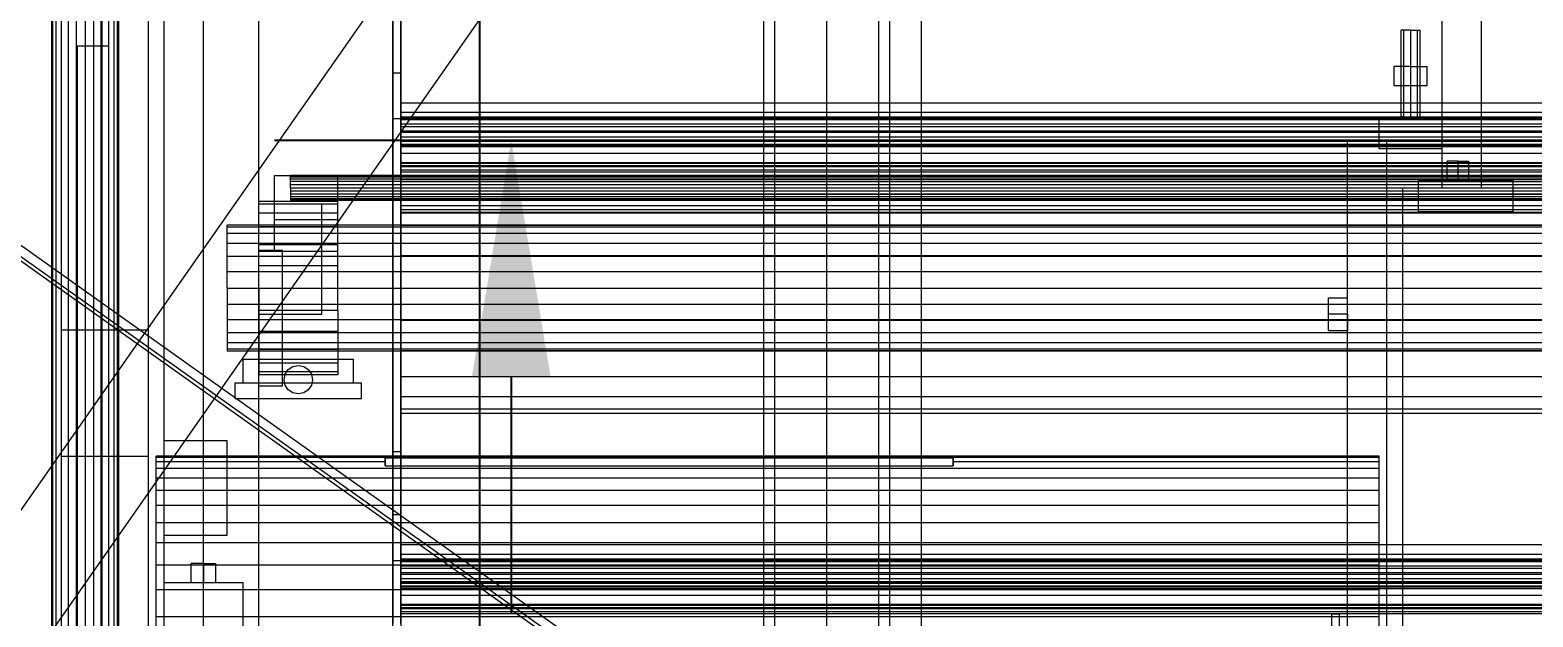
# Model space of a CAD drawing. Header units: millimetres. Extents: x -191664 to 191490, y -197311 to 10263.
# Drawn here: x -1485 to -532, y -30002 to -29630 of the extents above; entities that cross this region are included whole.
import ezdxf

# ---------------------------------------------------------------- set-up
doc = ezdxf.new("R2010")
doc.units = ezdxf.units.MM
for name, color, linetype, lineweight in [('COTAS_USUARIO', 1, 'Continuous', 0), ('frontal_briquetadora', 7, 'Continuous', 0), ('frontal_C01', 7, 'Continuous', 0), ('frontal_mezcladora', 7, 'Continuous', 0), ('frontal_secador', 7, 'Continuous', 0), ('frontal_tolva', 7, 'Continuous', 0)]:
    doc.layers.add(name, color=color, linetype=linetype, lineweight=lineweight)
doc.dimstyles.new('PLANTA_100', dxfattribs={"dimtxt": 250, "dimasz": 150, "dimexe": 150, "dimexo": 80, "dimgap": 100, "dimtad": 1, "dimtih": 1, "dimtoh": 1, "dimdec": 1, "dimdsep": 46, "dimcen": 0.09, "dimclrd": 1, "dimclre": 1, "dimclrt": 1, "dimadec": 0, "dimazin": 0, "dimtfac": 1, "dimtdec": 4, "dimtofl": 0, "dimtmove": 0, "dimatfit": 3, "dimfxl": 1, "dimtolj": 1, "dimtzin": 0, "dimarcsym": 0})

# ---------------------------------------------------------------- blocks, each defined once
blk = doc.blocks.new('*D106')
at = {"layer": 'COTAS_USUARIO', "color": 1, "lineweight": -2, "transparency": 16777216}
for p, q in [((-1180, -29182.75), (-1180, -29032.75)), ((-60, -29332.75), (-1330, -29332.75)), ((-60, -29700), (-1330, -29700)), ((-1180, -29850), (-1180, -30000))]:
    blk.add_line(p, q, dxfattribs=at)
at = {"layer": 'COTAS_USUARIO', "color": 1, "transparency": 16777216}
for points in [[(-1205, -29182.75), (-1155, -29182.75), (-1180, -29332.75)], [(-1205, -29850), (-1155, -29850), (-1180, -29700)]]:
    blk.add_solid(points, dxfattribs=at)
at = {"layer": 'Defpoints', "color": 0, "transparency": 16777216}
for p in [(-1180, -29332.75), (20, -29332.75), (20, -29700)]:
    blk.add_point(p, dxfattribs=at)
blk = doc.blocks.new('*D109')
at = {"layer": 'COTAS_USUARIO', "color": 1, "lineweight": -2, "transparency": 16777216}
for p, q in [((-80, -28700), (-1350, -28700)), ((-1200, -31850), (-1200, -28850)), ((-80, -32000), (-1350, -32000))]:
    blk.add_line(p, q, dxfattribs=at)
at = {"layer": 'COTAS_USUARIO', "color": 1, "transparency": 16777216}
for points in [[(-1225, -28850), (-1175, -28850), (-1200, -28700)], [(-1225, -31850), (-1175, -31850), (-1200, -32000)]]:
    blk.add_solid(points, dxfattribs=at)
at = {"layer": 'Defpoints', "color": 0, "transparency": 16777216}
for p in [(-1200, -28700), (0, -28700), (0, -32000)]:
    blk.add_point(p, dxfattribs=at)
blk = doc.blocks.new('*D111')
at = {"layer": 'COTAS_USUARIO', "color": 1, "lineweight": -2, "transparency": 16777216}
for p, q in [((-80, -27700), (-1350, -27700)), ((-1200, -31850), (-1200, -27850)), ((-80, -32000), (-1350, -32000))]:
    blk.add_line(p, q, dxfattribs=at)
at = {"layer": 'COTAS_USUARIO', "color": 1, "transparency": 16777216}
for points in [[(-1225, -27850), (-1175, -27850), (-1200, -27700)], [(-1225, -31850), (-1175, -31850), (-1200, -32000)]]:
    blk.add_solid(points, dxfattribs=at)
at = {"layer": 'Defpoints', "color": 0, "transparency": 16777216}
for p in [(-1200, -27700), (0, -27700), (0, -32000)]:
    blk.add_point(p, dxfattribs=at)
blk = doc.blocks.new('*D121')
at = {"layer": 'COTAS_USUARIO', "color": 1, "lineweight": -2, "transparency": 16777216}
for p, q in [((-80, -29000), (-1350, -29000)), ((-1200, -31850), (-1200, -29150)), ((-80, -32000), (-1350, -32000))]:
    blk.add_line(p, q, dxfattribs=at)
at = {"layer": 'COTAS_USUARIO', "color": 1, "transparency": 16777216}
for points in [[(-1225, -29150), (-1175, -29150), (-1200, -29000)], [(-1225, -31850), (-1175, -31850), (-1200, -32000)]]:
    blk.add_solid(points, dxfattribs=at)
at = {"layer": 'Defpoints', "color": 0, "transparency": 16777216}
for p in [(-1200, -29000), (0, -29000), (0, -32000)]:
    blk.add_point(p, dxfattribs=at)

msp = doc.modelspace()

# ---------------------------------------------------------------- linework, layer by layer
at = {"layer": 'frontal_briquetadora', "color": 117, "true_color": 0x28865c}
for p, q in [((-1405, -29900.88), (-1405, -29900)), ((-630, -29900), (-1405, -29900)), ((-1405, -29903.51), (-1405, -29900.88)), ((-630, -29900.88), (-1405, -29900.88)), ((-1405, -29907.88), (-1405, -29903.51)), ((-1260, -29903.51), (-1405, -29903.51)), ((-630, -29907.88), (-1405, -29907.88)), ((-1405, -29913.97), (-1405, -29907.88)), ((-1260, -29903.51), (-1260, -29901)), ((-1260, -29901), (-900, -29901)), ((-1260, -29901), (-1260, -29906.19)), ((-1260, -29906.19), (-1260, -29903.51)), ((-1260, -29906.19), (-900, -29906.19)), ((-900, -29901), (-900, -29903.51)), ((-900, -29906.19), (-900, -29901)), ((-900, -29903.51), (-900, -29906.19)), ((-630, -29903.51), (-900, -29903.51)), ((-630, -29900.88), (-630, -29900)), ((-630, -29903.51), (-630, -29900.88)), ((-630, -29907.88), (-630, -29903.51)), ((-630, -29913.97), (-630, -29907.88)), ((-1405, -29921.76), (-1405, -29913.97)), ((-630, -29913.97), (-1405, -29913.97)), ((-630, -29921.76), (-630, -29913.97)), ((-1405, -29931.21), (-1405, -29921.76)), ((-630, -29921.76), (-1405, -29921.76)), ((-630, -29931.21), (-630, -29921.76)), ((-1405, -29942.28), (-1405, -29931.21)), ((-630, -29931.21), (-1405, -29931.21)), ((-630, -29942.28), (-630, -29931.21)), ((-1405, -29954.93), (-1405, -29942.28)), ((-630, -29942.28), (-1405, -29942.28)), ((-630, -29954.93), (-630, -29942.28)), ((-1405, -29969.1), (-1405, -29954.93)), ((-630, -29954.93), (-1405, -29954.93)), ((-630, -29969.1), (-630, -29954.93)), ((-1405, -29984.73), (-1405, -29969.1)), ((-630, -29969.1), (-1405, -29969.1)), ((-630, -29984.73), (-630, -29969.1)), ((-1405, -30001.75), (-1405, -29984.73)), ((-630, -29984.73), (-1405, -29984.73)), ((-630, -30001.75), (-630, -29984.73)), ((-1405, -30020.09), (-1405, -30001.75)), ((-630, -30001.75), (-1405, -30001.75)), ((-630, -30020.09), (-630, -30001.75))]:
    msp.add_line(p, q, dxfattribs=at)
at = {"layer": 'frontal_C01', "color": 139, "true_color": 0x354b57}
for p, q in [((-1020, -31975), (-1020, -29288.06)), ((-1013, -31975), (-1013, -29288.06)), ((-947, -31975), (-947, -29288.06)), ((-940, -31975), (-940, -29288.06))]:
    msp.add_line(p, q, dxfattribs=at)
at = {"layer": 'frontal_mezcladora', "color": 251, "true_color": 0x64686b}
for p, q in [((-590, -29730), (-590, -29230)), ((-565, -29730), (-565, -29230)), ((-630, -29685), (-590, -29685)), ((-630, -29705), (-630, -29685)), ((-590, -29705), (-590, -29685)), ((-630, -29705), (-590, -29705)), ((-590, -29730), (-565, -29730))]:
    msp.add_line(p, q, dxfattribs=at)
at = {"layer": 'frontal_mezcladora', "color": 139, "true_color": 0x344b58}
for p, q in [((-980, -31980), (-980, -29390)), ((-920, -31980), (-920, -29390))]:
    msp.add_line(p, q, dxfattribs=at)
at = {"layer": 'frontal_mezcladora', "color": 134, "true_color": 0x238fa9}
for p, q in [((-1471.2, -30900), (-1471.2, -29450)), ((-1470.48, -30900), (-1470.48, -29450)), ((-1468.36, -30900), (-1468.36, -29450)), ((-1464.99, -30900), (-1464.99, -29450)), ((-1460.6, -30900), (-1460.6, -29450)), ((-1455.49, -30900), (-1455.49, -29450)), ((-1450, -29450), (-1450, -30900)), ((-1444.51, -30900), (-1444.51, -29450)), ((-1439.4, -30900), (-1439.4, -29450)), ((-1435.01, -30900), (-1435.01, -29450)), ((-1431.64, -30900), (-1431.64, -29450)), ((-1429.52, -30900), (-1429.52, -29450)), ((-1428.8, -30900), (-1428.8, -29450))]:
    msp.add_line(p, q, dxfattribs=at)
at = {"layer": 'frontal_mezcladora', "color": 149, "true_color": 0x3c4245}
for p, q in [((-614.24, -29630), (-616, -29630)), ((-616, -29685), (-616, -29630)), ((-610, -29630), (-614.24, -29630)), ((-614.24, -29685), (-614.24, -29630)), ((-610, -29630), (-605.76, -29630)), ((-610, -29630), (-610, -29685)), ((-605.76, -29630), (-604, -29630)), ((-605.76, -29685), (-605.76, -29630)), ((-604, -29685), (-604, -29630)), ((-614.24, -29685), (-616, -29685)), ((-614.24, -29685), (-610, -29685)), ((-610, -29685), (-605.76, -29685)), ((-605.76, -29685), (-604, -29685)), ((-662, -29810), (-662, -29799.61)), ((-662, -29799.61), (-650, -29799.61)), ((-650, -29810), (-650, -29799.61)), ((-662, -29820.39), (-662, -29810)), ((-650, -29810), (-662, -29810)), ((-650, -29810), (-650, -29820.39)), ((-662, -29820.39), (-650, -29820.39))]:
    msp.add_line(p, q, dxfattribs=at)
at = {"layer": 'frontal_mezcladora', "color": 43, "true_color": 0xe7bf45}
for p, q in [((-610, -29653), (-620.39, -29653)), ((-620.39, -29665), (-620.39, -29653)), ((-610, -29653), (-599.61, -29653)), ((-610, -29653), (-610, -29665)), ((-599.61, -29665), (-599.61, -29653)), ((-620.39, -29665), (-610, -29665)), ((-610, -29665), (-599.61, -29665)), ((-580, -29713), (-586.93, -29713)), ((-586.93, -29725), (-586.93, -29713)), ((-580, -29713), (-573.07, -29713)), ((-580, -29713), (-580, -29725)), ((-573.07, -29725), (-573.07, -29713)), ((-586.93, -29725), (-580, -29725)), ((-580, -29725), (-573.07, -29725))]:
    msp.add_line(p, q, dxfattribs=at)
at = {"layer": 'frontal_mezcladora', "color": 252, "true_color": 0x8b8c91}
for p, q in [((-650, -29700), (-625, -29700)), ((-650, -30725), (-650, -29700)), ((-625, -30725), (-625, -29700))]:
    msp.add_line(p, q, dxfattribs=at)
at = {"layer": 'frontal_mezcladora', "color": 9, "true_color": 0xc6c9c8}
for p, q in [((-650, -29730), (-650, -29700)), ((-650, -29700), (650, -29700)), ((-625, -29730), (-625, -29700)), ((-605, -29725), (-545, -29725)), ((-605, -29745), (-605, -29725)), ((-545, -29745), (-545, -29725)), ((-650, -29730), (-625, -29730)), ((-650, -29730), (650, -29730)), ((-650, -29730), (-615, -29730)), ((-650, -30760), (-650, -29730)), ((-615, -30760), (-615, -29730)), ((-605, -29745), (-545, -29745))]:
    msp.add_line(p, q, dxfattribs=at)
at = {"layer": 'frontal_mezcladora', "color": 253, "true_color": 0xa5a6aa}
for p, q in [((-625, -29730), (625, -29730)), ((-625, -30725), (-625, -29730))]:
    msp.add_line(p, q, dxfattribs=at)
at = {"layer": 'frontal_mezcladora', "color": 254, "true_color": 0xdce0df}
for p, q in [((-660, -30000), (-655, -30000)), ((-660, -30140), (-660, -30000)), ((-655, -30140), (-655, -30000))]:
    msp.add_line(p, q, dxfattribs=at)
at = {"layer": 'frontal_secador', "color": 254, "true_color": 0xd8e0dc}
for p, q in [((-1400, -31335), (-1400, -29065)), ((-1375, -31335), (-1375, -29065))]:
    msp.add_line(p, q, dxfattribs=at)
at = {"layer": 'frontal_secador', "color": 9, "true_color": 0xb8c6c1}
for p, q in [((-1375, -30825), (-1375, -29065)), ((-1455, -29640), (-1435, -29640)), ((-1455, -30590), (-1455, -29640)), ((-1435, -30590), (-1435, -29640))]:
    msp.add_line(p, q, dxfattribs=at)
at = {"layer": 'frontal_secador', "color": 251, "true_color": 0x536a64}
for p, q in [((-1400, -31350), (-1400, -29100)), ((-1340, -31350), (-1340, -29100)), ((-1440, -30625), (-1440, -29605)), ((-1410, -30625), (-1410, -29605)), ((-1400, -29890), (-1360, -29890)), ((-1400, -29950), (-1400, -29890)), ((-1360, -29950), (-1360, -29890)), ((-1400, -29950), (-1360, -29950))]:
    msp.add_line(p, q, dxfattribs=at)
at = {"layer": 'frontal_secador', "color": 254, "true_color": 0xd2d7cc}
for p, q in [((-1250, -29436), (-1250, -29676)), ((-1250, -29676), (1250, -29676)), ((-1250, -29676), (-1250, -29682)), ((-1250, -29716), (-1250, -29956)), ((1250, -29716), (-1250, -29716)), ((-1250, -29722), (-1250, -29716)), ((-1250, -29956), (1250, -29956)), ((-1250, -29956), (-1250, -29962)), ((-1250, -29996), (-1250, -30236)), ((1250, -29996), (-1250, -29996)), ((-1250, -30002), (-1250, -29996))]:
    msp.add_line(p, q, dxfattribs=at)
at = {"layer": 'frontal_secador', "color": 253, "true_color": 0xa8b3b5}
for p, q in [((-1255, -29446), (-1255, -29686)), ((-1250, -29442), (-1250, -29682)), ((-1250, -29686), (-1250, -29446)), ((-1255, -29686), (-1255, -29617)), ((-1250, -29617), (-1250, -29686)), ((-1255, -29897), (-1255, -29657)), ((-1255, -29657), (-1255, -29726)), ((-1255, -29657), (-1250, -29657)), ((-1250, -29657), (-1250, -29897)), ((-1250, -29726), (-1250, -29657)), ((-1255, -29686), (-1250, -29686)), ((-1250, -29682), (1250, -29682)), ((-1250, -29682), (-1250, -29686)), ((1250, -29686), (-1250, -29686)), ((-1250, -29704), (-1250, -29716)), ((1250, -29704), (-1250, -29704)), ((-1250, -29708), (-1250, -29704)), ((-1250, -29720), (-1250, -29708)), ((-1250, -29708), (1250, -29708)), ((-1250, -29716), (-1250, -29720)), ((-1255, -29726), (-1255, -29966)), ((-1250, -29726), (-1255, -29726)), ((1250, -29720), (-1250, -29720)), ((-1250, -29722), (-1250, -29962)), ((-1250, -29726), (-1250, -29722)), ((-1250, -29966), (-1250, -29726)), ((-1250, -29726), (1250, -29726)), ((-1255, -29966), (-1255, -29897)), ((-1255, -29897), (-1250, -29897)), ((-1250, -29897), (-1250, -29966)), ((-1255, -30177), (-1255, -29937)), ((-1255, -29937), (-1255, -30006)), ((-1255, -29937), (-1250, -29937)), ((-1250, -29937), (-1250, -30177)), ((-1250, -30006), (-1250, -29937)), ((-1250, -29962), (1250, -29962)), ((-1250, -29962), (-1250, -29966)), ((-1255, -29966), (-1250, -29966)), ((1250, -29966), (-1250, -29966)), ((-1250, -29984), (-1250, -29996)), ((1250, -29984), (-1250, -29984)), ((-1250, -29988), (-1250, -29984)), ((-1250, -30000), (-1250, -29988)), ((-1250, -29988), (1250, -29988)), ((-1250, -29996), (-1250, -30000)), ((1250, -30000), (-1250, -30000))]:
    msp.add_line(p, q, dxfattribs=at)
at = {"layer": 'frontal_secador', "color": 9, "true_color": 0xc7cdbf}
for p, q in [((-1250, -29682), (-1250, -29686.66)), ((-1250, -29685), (-1250, -29682)), ((-1250, -29689.66), (-1250, -29685)), ((-1250, -29685), (1250, -29685)), ((-1250, -29686.66), (1250, -29686.66)), ((-1250, -29686.66), (-1250, -29689.66)), ((-1250, -29686.66), (-1250, -29691)), ((1250, -29689.66), (-1250, -29689.66)), ((-1250, -29694), (-1250, -29689.66)), ((-1250, -29691), (1250, -29691)), ((-1250, -29691), (-1250, -29694)), ((-1250, -29691), (-1250, -29694.73)), ((1250, -29694), (-1250, -29694)), ((-1250, -29697.73), (-1250, -29694)), ((-1250, -29694.73), (1250, -29694.73)), ((-1250, -29694.73), (-1250, -29697.73)), ((-1250, -29694.73), (-1250, -29697.59)), ((-1250, -29697.59), (1250, -29697.59)), ((-1250, -29697.59), (-1250, -29700.59)), ((-1250, -29697.59), (-1250, -29699.39)), ((1250, -29697.73), (-1250, -29697.73)), ((-1250, -29700.59), (-1250, -29697.73)), ((-1250, -29699.39), (1250, -29699.39)), ((-1250, -29699.39), (-1250, -29702.39)), ((-1250, -29699.39), (-1250, -29700)), ((-1250, -29700), (1250, -29700)), ((-1250, -29700), (-1250, -29703)), ((1250, -29700.59), (-1250, -29700.59)), ((-1250, -29702.39), (-1250, -29700.59)), ((1250, -29702.39), (-1250, -29702.39)), ((-1250, -29703), (-1250, -29702.39)), ((1250, -29703), (-1250, -29703)), ((-1250, -29962), (-1250, -29966.66)), ((-1250, -29965), (-1250, -29962)), ((-1250, -29969.66), (-1250, -29965)), ((-1250, -29965), (1250, -29965)), ((-1250, -29966.66), (1250, -29966.66)), ((-1250, -29966.66), (-1250, -29969.66)), ((-1250, -29966.66), (-1250, -29971)), ((1250, -29969.66), (-1250, -29969.66)), ((-1250, -29974), (-1250, -29969.66)), ((-1250, -29971), (1250, -29971)), ((-1250, -29971), (-1250, -29974)), ((-1250, -29971), (-1250, -29974.73)), ((1250, -29974), (-1250, -29974)), ((-1250, -29977.73), (-1250, -29974)), ((-1250, -29974.73), (1250, -29974.73)), ((-1250, -29974.73), (-1250, -29977.73)), ((-1250, -29974.73), (-1250, -29977.59)), ((-1250, -29977.59), (1250, -29977.59)), ((-1250, -29977.59), (-1250, -29980.59)), ((-1250, -29977.59), (-1250, -29979.39)), ((1250, -29977.73), (-1250, -29977.73)), ((-1250, -29980.59), (-1250, -29977.73)), ((-1250, -29979.39), (1250, -29979.39)), ((-1250, -29979.39), (-1250, -29982.39)), ((-1250, -29979.39), (-1250, -29980)), ((-1250, -29980), (1250, -29980)), ((-1250, -29980), (-1250, -29983)), ((1250, -29980.59), (-1250, -29980.59)), ((-1250, -29982.39), (-1250, -29980.59)), ((1250, -29982.39), (-1250, -29982.39)), ((-1250, -29983), (-1250, -29982.39)), ((1250, -29983), (-1250, -29983))]:
    msp.add_line(p, q, dxfattribs=at)
at = {"layer": 'frontal_secador', "color": 253, "true_color": 0xa4b0b5}
for p, q in [((-1250, -29716.71), (-1250, -29714)), ((1250, -29714), (-1250, -29714)), ((-1250, -29714.55), (-1250, -29714)), ((-1250, -29716.14), (-1250, -29714.55)), ((1250, -29714.55), (-1250, -29714.55)), ((-1250, -29718.69), (-1250, -29716.14)), ((1250, -29716.14), (-1250, -29716.14)), ((-1250, -29724.65), (-1250, -29716.71)), ((1250, -29716.71), (-1250, -29716.71)), ((-1320, -29722.27), (-1320, -29722)), ((1320, -29722), (-1320, -29722)), ((-1320, -29723.07), (-1320, -29722.27)), ((1320, -29722.27), (-1320, -29722.27)), ((-1320, -29724.34), (-1320, -29723.07)), ((1320, -29723.07), (-1320, -29723.07)), ((-1320, -29726), (-1320, -29724.34)), ((1320, -29724.34), (-1320, -29724.34)), ((-1320, -29727.93), (-1320, -29726)), ((1320, -29726), (-1320, -29726)), ((-1250, -29722), (-1250, -29718.69)), ((1250, -29718.69), (-1250, -29718.69)), ((-1250, -29725.86), (-1250, -29722)), ((1250, -29722), (-1250, -29722)), ((-1250, -29737.29), (-1250, -29724.65)), ((1250, -29724.65), (-1250, -29724.65)), ((-1250, -29730), (-1250, -29725.86)), ((1250, -29725.86), (-1250, -29725.86)), ((-1320, -29730), (-1320, -29727.93)), ((1320, -29727.93), (-1320, -29727.93)), ((-1320, -29730), (-1320, -29732.07)), ((-1320, -29730), (1320, -29730)), ((-1320, -29732.07), (-1320, -29734)), ((1320, -29732.07), (-1320, -29732.07)), ((-1320, -29734), (-1320, -29735.66)), ((1320, -29734), (-1320, -29734)), ((-1320, -29735.66), (-1320, -29736.93)), ((1320, -29735.66), (-1320, -29735.66)), ((-1320, -29736.93), (-1320, -29737.73)), ((1320, -29736.93), (-1320, -29736.93)), ((-1250, -29730), (-1250, -29734.14)), ((-1250, -29730), (1250, -29730)), ((-1250, -29734.14), (-1250, -29738)), ((1250, -29734.14), (-1250, -29734.14)), ((-1340, -29740.37), (-1340, -29738.5)), ((-1290, -29738.5), (-1340, -29738.5)), ((-1340, -29745.87), (-1340, -29740.37)), ((-1290, -29740.37), (-1340, -29740.37)), ((-1340, -29754.61), (-1340, -29745.87)), ((-1290, -29745.87), (-1340, -29745.87)), ((-1320, -29737.73), (-1320, -29738)), ((1320, -29737.73), (-1320, -29737.73)), ((1320, -29738), (-1320, -29738)), ((-1290, -29740.37), (-1290, -29738.5)), ((-1290, -29745.87), (-1290, -29740.37)), ((-1290, -29754.61), (-1290, -29745.87)), ((-1250, -29753.75), (-1250, -29737.29)), ((1250, -29737.29), (-1250, -29737.29)), ((-1250, -29738), (-1250, -29741.31)), ((1250, -29738), (-1250, -29738)), ((-1250, -29741.31), (-1250, -29743.86)), ((1250, -29741.31), (-1250, -29741.31)), ((-1250, -29743.86), (-1250, -29745.45)), ((1250, -29743.86), (-1250, -29743.86)), ((-1250, -29745.45), (-1250, -29746)), ((1250, -29745.45), (-1250, -29745.45)), ((1250, -29746), (-1250, -29746)), ((-1360, -29754.86), (-1360, -29753.5)), ((1360, -29753.5), (-1360, -29753.5)), ((-1360, -29758.86), (-1360, -29754.86)), ((1360, -29754.86), (-1360, -29754.86)), ((-1340, -29766), (-1340, -29754.61)), ((-1290, -29754.61), (-1340, -29754.61)), ((-1290, -29766), (-1290, -29754.61)), ((-1250, -29772.92), (-1250, -29753.75)), ((1250, -29753.75), (-1250, -29753.75)), ((-1360, -29765.22), (-1360, -29758.86)), ((1360, -29758.86), (-1360, -29758.86)), ((-1360, -29773.5), (-1360, -29765.22)), ((1360, -29765.22), (-1360, -29765.22)), ((-1360, -29783.15), (-1360, -29773.5)), ((1360, -29773.5), (-1360, -29773.5)), ((-1340, -29779.26), (-1340, -29766)), ((-1290, -29766), (-1340, -29766)), ((-1290, -29779.26), (-1290, -29766)), ((-1250, -29793.5), (-1250, -29772.92)), ((1250, -29772.92), (-1250, -29772.92)), ((-1360, -29793.5), (-1360, -29783.15)), ((1360, -29783.15), (-1360, -29783.15)), ((-1340, -29793.5), (-1340, -29779.26)), ((-1290, -29779.26), (-1340, -29779.26)), ((-1290, -29793.5), (-1290, -29779.26)), ((-1360, -29793.5), (-1360, -29803.85)), ((-1360, -29793.5), (1360, -29793.5)), ((-1340, -29793.5), (-1340, -29807.74)), ((-1340, -29793.5), (-1290, -29793.5)), ((-1290, -29807.74), (-1290, -29793.5)), ((-1250, -29793.5), (-1250, -29814.08)), ((-1250, -29793.5), (1250, -29793.5)), ((-1360, -29803.85), (-1360, -29813.5)), ((1360, -29803.85), (-1360, -29803.85)), ((-1340, -29807.74), (-1340, -29821)), ((-1290, -29807.74), (-1340, -29807.74)), ((-1290, -29807.74), (-1290, -29821)), ((-1360, -29813.5), (-1360, -29821.78)), ((1360, -29813.5), (-1360, -29813.5)), ((-1360, -29821.78), (-1360, -29828.14)), ((1360, -29821.78), (-1360, -29821.78)), ((-1340, -29821), (-1340, -29832.39)), ((-1290, -29821), (-1340, -29821)), ((-1290, -29821), (-1290, -29832.39)), ((-1250, -29814.08), (-1250, -29833.25)), ((1250, -29814.08), (-1250, -29814.08)), ((-1360, -29828.14), (-1360, -29832.14)), ((1360, -29828.14), (-1360, -29828.14)), ((-1360, -29832.14), (-1360, -29833.5)), ((1360, -29832.14), (-1360, -29832.14)), ((1360, -29833.5), (-1360, -29833.5)), ((-1340, -29832.39), (-1340, -29841.13)), ((-1290, -29832.39), (-1340, -29832.39)), ((-1340, -29841.13), (-1340, -29846.63)), ((-1290, -29841.13), (-1340, -29841.13)), ((-1290, -29832.39), (-1290, -29841.13)), ((-1290, -29841.13), (-1290, -29846.63)), ((-1250, -29833.25), (-1250, -29849.71)), ((1250, -29833.25), (-1250, -29833.25)), ((-1340, -29846.63), (-1340, -29848.5)), ((-1290, -29846.63), (-1340, -29846.63)), ((-1290, -29848.5), (-1340, -29848.5)), ((-1290, -29846.63), (-1290, -29848.5)), ((-1250, -29849.71), (-1250, -29862.35)), ((1250, -29849.71), (-1250, -29849.71)), ((-1250, -29862.35), (-1250, -29870.29)), ((1250, -29862.35), (-1250, -29862.35)), ((-1250, -29870.29), (-1250, -29873)), ((1250, -29870.29), (-1250, -29870.29)), ((1250, -29873), (-1250, -29873)), ((-1250, -29996.71), (-1250, -29994)), ((1250, -29994), (-1250, -29994)), ((-1250, -29994.55), (-1250, -29994)), ((-1250, -29996.14), (-1250, -29994.55)), ((1250, -29994.55), (-1250, -29994.55)), ((-1250, -29998.69), (-1250, -29996.14)), ((1250, -29996.14), (-1250, -29996.14)), ((-1250, -30004.65), (-1250, -29996.71)), ((1250, -29996.71), (-1250, -29996.71)), ((-1250, -30002), (-1250, -29998.69)), ((1250, -29998.69), (-1250, -29998.69))]:
    msp.add_line(p, q, dxfattribs=at)
at = {"layer": 'frontal_secador', "color": 8, "true_color": 0x617680}
for p, q in [((-1330, -29722), (-1290, -29722)), ((-1330, -29750), (-1330, -29722)), ((-1290, -29750), (-1290, -29722)), ((-1340, -29740), (-1300, -29740)), ((-1340, -29770), (-1340, -29740)), ((-1300, -29770), (-1300, -29740)), ((-1330, -29750), (-1290, -29750)), ((-1330, -29770), (-1330, -29750)), ((-1290, -29770), (-1290, -29750)), ((-1340, -29769.5), (-1325, -29769.5)), ((-1340, -29855.5), (-1340, -29769.5)), ((-1340, -29770), (-1300, -29770)), ((-1340, -29810), (-1340, -29770)), ((-1330, -29770), (-1290, -29770)), ((-1325, -29855.5), (-1325, -29769.5)), ((-1300, -29810), (-1300, -29770)), ((-1340, -29810), (-1300, -29810)), ((-1350, -29838.5), (-1280, -29838.5)), ((-1350, -29853.5), (-1350, -29838.5)), ((-1280, -29853.5), (-1280, -29838.5)), ((-1355, -29853.5), (-1275, -29853.5)), ((-1355, -29863.5), (-1355, -29853.5)), ((-1350, -29853.5), (-1280, -29853.5)), ((-1340, -29855.5), (-1325, -29855.5)), ((-1275, -29863.5), (-1275, -29853.5)), ((-1355, -29863.5), (-1275, -29863.5))]:
    msp.add_line(p, q, dxfattribs=at)
at = {"layer": 'frontal_secador', "color": 252, "true_color": 0x798e91}
for p, q in [((-1465, -29820), (-1410, -29820)), ((-1465, -29900), (-1465, -29820)), ((-1410, -29900), (-1410, -29820)), ((-1465, -29900), (-1410, -29900))]:
    msp.add_line(p, q, dxfattribs=at)
at = {"layer": 'frontal_secador', "color": 9, "true_color": 0xb2bdc0}
for p, q in [((-1324, -29851.5), (-1323.31, -29848.06)), ((-1323.31, -29848.06), (-1321.36, -29845.14)), ((-1321.36, -29845.14), (-1318.44, -29843.19)), ((-1318.44, -29843.19), (-1315, -29842.5)), ((-1315, -29842.5), (-1311.56, -29843.19)), ((-1311.56, -29843.19), (-1308.64, -29845.14)), ((-1308.64, -29845.14), (-1306.69, -29848.06)), ((-1306.69, -29848.06), (-1306, -29851.5)), ((-1323.31, -29854.94), (-1324, -29851.5)), ((-1321.36, -29857.86), (-1323.31, -29854.94)), ((-1318.44, -29859.81), (-1321.36, -29857.86)), ((-1315, -29860.5), (-1318.44, -29859.81)), ((-1311.56, -29859.81), (-1315, -29860.5)), ((-1308.64, -29857.86), (-1311.56, -29859.81)), ((-1306.69, -29854.94), (-1308.64, -29857.86)), ((-1306, -29851.5), (-1306.69, -29854.94))]:
    msp.add_line(p, q, dxfattribs=at)
at = {"layer": 'frontal_secador', "color": 43, "true_color": 0xe7bf45}
for p, q in [((-1375, -29968), (-1382.79, -29968)), ((-1382.79, -29980), (-1382.79, -29968)), ((-1375, -29968), (-1367.21, -29968)), ((-1375, -29968), (-1375, -29980)), ((-1367.21, -29980), (-1367.21, -29968)), ((-1382.79, -29980), (-1375, -29980)), ((-1375, -29980), (-1367.21, -29980))]:
    msp.add_line(p, q, dxfattribs=at)
at = {"layer": 'frontal_secador', "color": 142, "true_color": 0x159eb4}
for p, q in [((-1400, -29980), (-1350, -29980)), ((-1400, -30020), (-1400, -29980)), ((-1350, -30020), (-1350, -29980))]:
    msp.add_line(p, q, dxfattribs=at)
at = {"layer": 'frontal_tolva', "color": 156, "true_color": 0x164b78}
for p, q in [((-1769.58, -30332.81), (-722.58, -28835.81)), ((-1720.42, -30367.19), (-673.42, -28870.19))]:
    msp.add_line(p, q, dxfattribs=at)
at = {"layer": 'frontal_tolva', "color": 252, "true_color": 0x818b94}
for p, q in [((-600, -30400), (-1725, -29600)), ((-604.64, -30406.52), (-1729.64, -29606.52)), ((-1725, -29606.85), (-600, -30406.85))]:
    msp.add_line(p, q, dxfattribs=at)

# ---------------------------------------------------------------- dimensions: what is measured, and where the dimension line sits
at = {"layer": 'COTAS_USUARIO'}
for p1, p2, picture, middle in [((0, -32000), (0, -27700), '*D111', (-1200, -29850)), ((0, -32000), (0, -28700), '*D109', (-1200, -30350)), ((0, -32000), (0, -29000), '*D121', (-1200, -30500)), ((20, -29700), (20, -29332.75), '*D106', (-1180, -29516.375))]:
    dim = msp.add_aligned_dim(p1=p1, p2=p2, distance=1200, dimstyle='PLANTA_100', dxfattribs=at)
    dim.commit()
    dim.dimension.update_dxf_attribs({"geometry": picture, "text_midpoint": middle})

doc.saveas('drawing.dxf')
